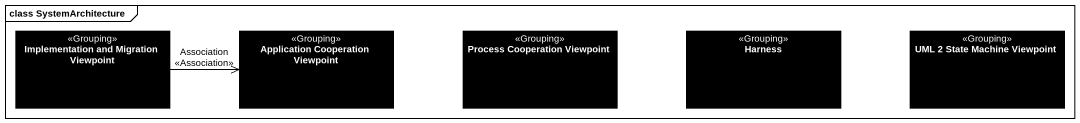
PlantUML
@startuml
mainframe class SystemArchitecture
hide circle
hide empty members
class "Implementation and Migration Viewpoint" as Implementation_and <<Grouping>> #000000
class "Application Cooperation Viewpoint" as Application_Cooperation <<Grouping>> #000000
class "Process Cooperation Viewpoint" as Process_Cooperation <<Grouping>> #000000
class Harness <<Grouping>> #000000
class "UML 2 State Machine Viewpoint" as UML_2_State_Machine <<Grouping>> #000000
Implementation_and -right-> Application_Cooperation : Association\n<<Association>>
@enduml
